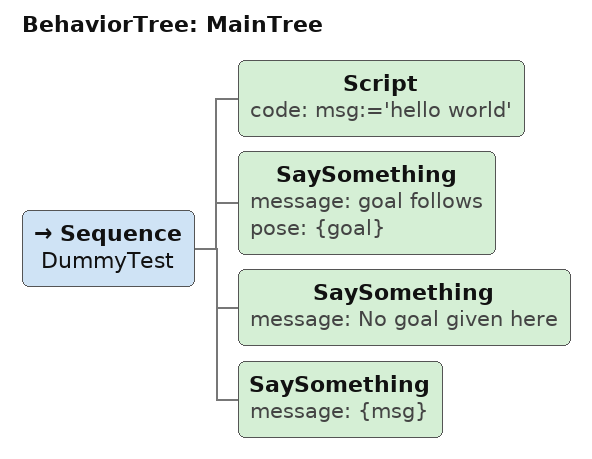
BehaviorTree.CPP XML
<root BTCPP_format="4" main_tree_to_execute="MainTree">
    <BehaviorTree ID="MainTree">
        <Sequence name="DummyTest">
            <Script code=" msg:='hello world' " />
            <SaySomething message="goal follows" pose="{goal}" />
            <SaySomething message="No goal given here" />
            <SaySomething message="{msg}" />
        </Sequence>
    </BehaviorTree>
</root>
